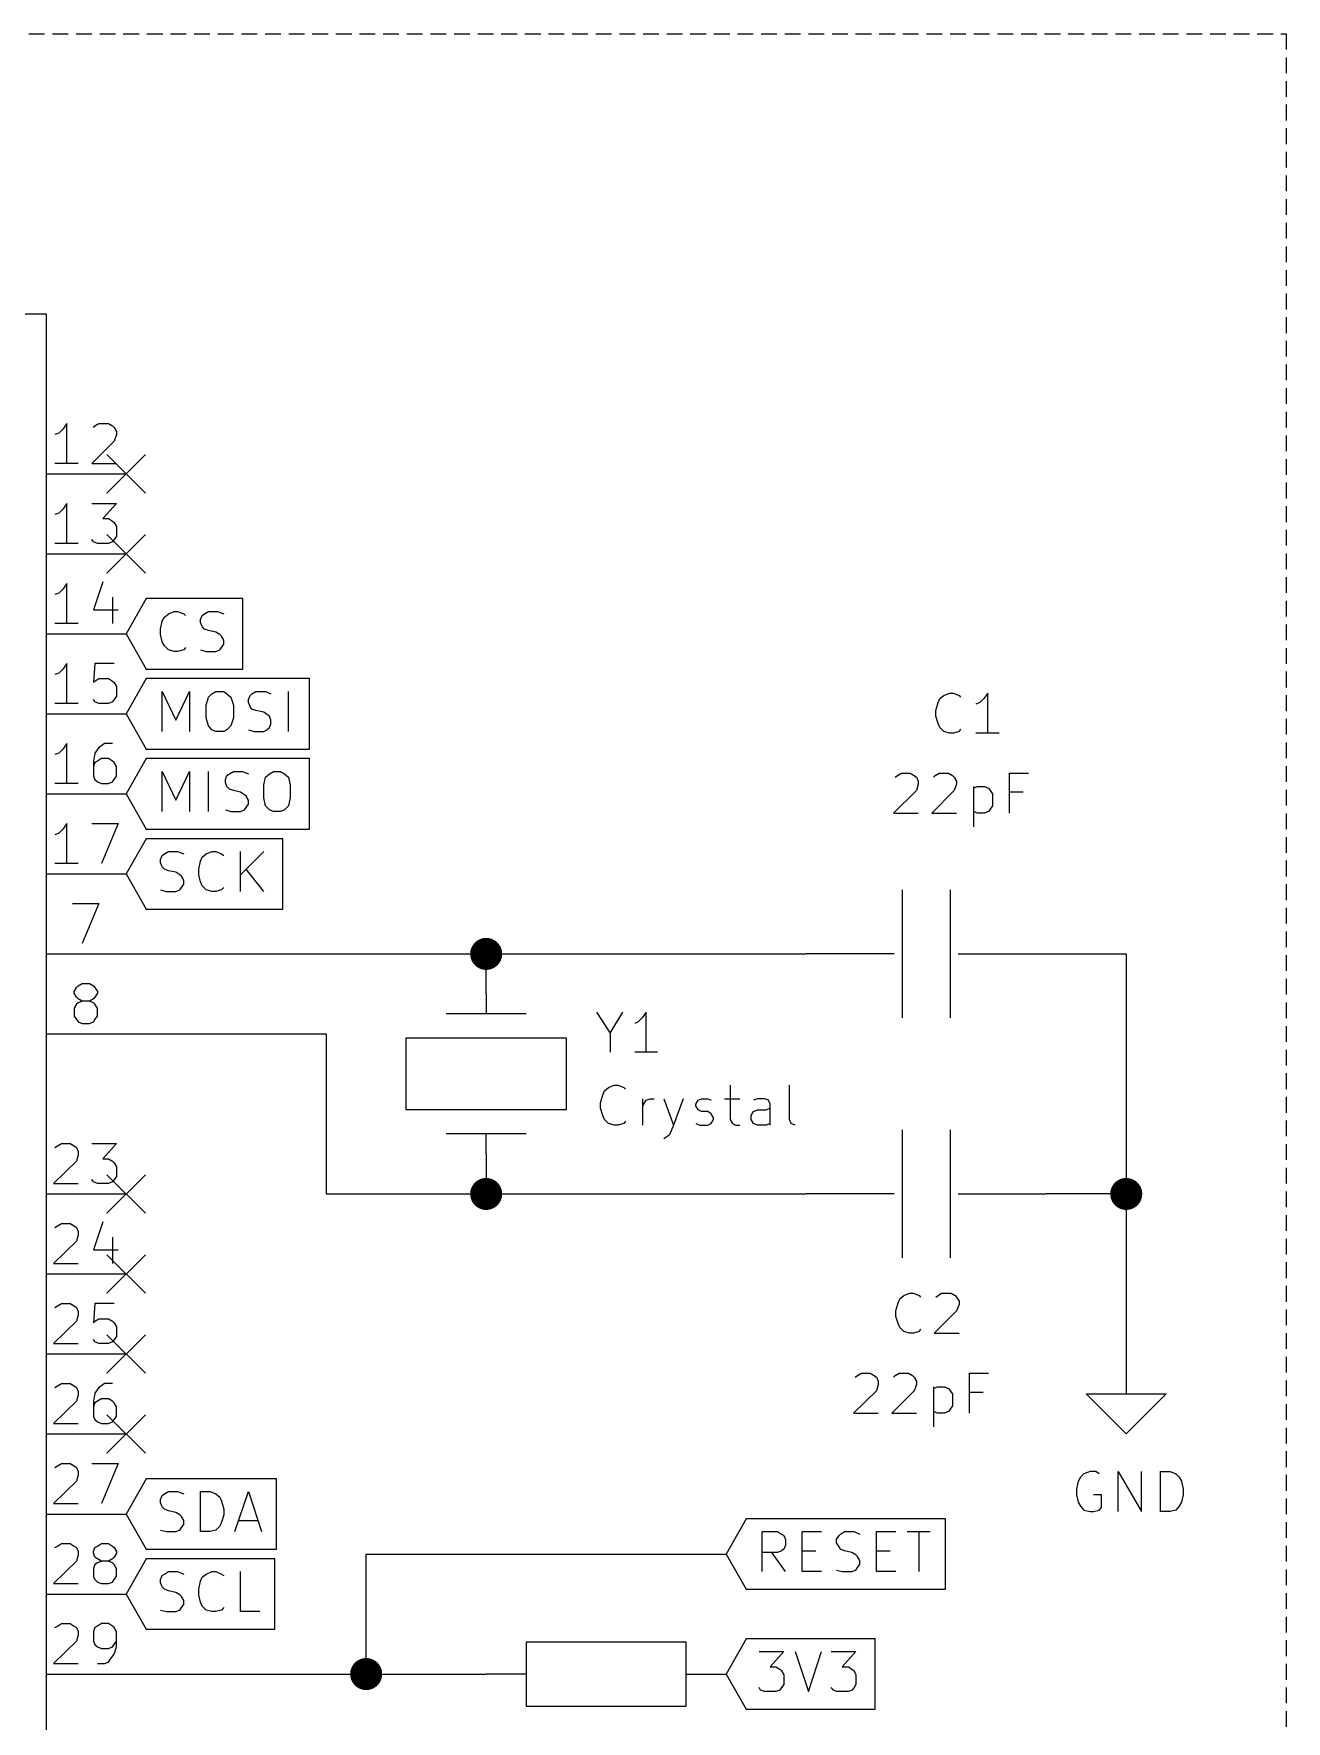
# Model space of a CAD drawing. Extents: x 10 to 287, y -200 to -10.
# Drawn here: x 75.8 to 115.6, y -153.9 to -100.3 of the extents above; entities that cross this region are included whole.
import ezdxf

# ---------------------------------------------------------------- set-up
doc = ezdxf.new("R2010")
doc.units = 0
doc.header["$MEASUREMENT"] = 0
doc.linetypes.add('DASHED', pattern=[0.75, 0.5, -0.25])
for name, color, linetype in [('BLUE2', 5, 'CONTINUOUS'), ('BLUE3', 171, 'CONTINUOUS'), ('CYAN2', 4, 'CONTINUOUS'), ('GREEN2', 3, 'CONTINUOUS'), ('LYELLOW', 51, 'CONTINUOUS'), ('RED2', 1, 'CONTINUOUS')]:
    doc.layers.add(name, color=color, linetype=linetype)

msp = doc.modelspace()

# ---------------------------------------------------------------- linework, layer by layer
at = {"layer": 'BLUE2', "linetype": 'CONTINUOUS'}
for p, q in [((78.1304, -113.69), (79.3496, -114.91)), ((79.3496, -113.69), (78.1304, -114.91)), ((78.1304, -116.23), (79.3496, -117.45)), ((79.3496, -116.23), (78.1304, -117.45)), ((78.1304, -136.55), (79.3496, -137.77)), ((79.3496, -136.55), (78.1304, -137.77)), ((78.1304, -139.09), (79.3496, -140.31)), ((79.3496, -139.09), (78.1304, -140.31)), ((78.1304, -141.63), (79.3496, -142.85)), ((79.3496, -141.63), (78.1304, -142.85)), ((78.1304, -144.17), (79.3496, -145.39)), ((79.3496, -144.17), (78.1304, -145.39))]:
    msp.add_line(p, q, dxfattribs=at)
at = {"layer": 'BLUE3', "linetype": 'DASHED'}
for p, q in [((25.4, -100.33), (115.57, -100.33)), ((115.57, -100.33), (115.57, -190.5))]:
    msp.add_line(p, q, dxfattribs=at)
at = {"layer": 'CYAN2', "linetype": 'CONTINUOUS'}
for p, q in [((104.445, -121.818), (104.521, -121.564)), ((104.521, -121.564), (104.572, -121.437)), ((104.572, -121.437), (104.699, -121.336)), ((104.699, -121.336), (104.877, -121.26)), ((104.877, -121.26), (105.004, -121.26)), ((105.004, -121.26), (105.181, -121.336)), ((105.181, -121.336), (105.232, -121.387)), ((105.842, -121.564), (105.715, -121.615)), ((105.969, -121.437), (105.842, -121.564)), ((106.096, -121.26), (105.969, -121.437)), ((106.096, -122.53), (106.096, -121.26)), ((104.445, -121.996), (104.445, -121.818)), ((104.521, -122.225), (104.445, -121.996)), ((104.572, -122.352), (104.521, -122.225)), ((104.699, -122.479), (104.572, -122.352)), ((104.877, -122.53), (104.699, -122.479)), ((105.004, -122.53), (104.877, -122.53)), ((105.181, -122.479), (105.004, -122.53)), ((105.232, -122.403), (105.181, -122.479)), ((106.451, -122.53), (105.715, -122.53)), ((103.149, -123.927), (103.226, -123.876)), ((103.226, -123.876), (103.353, -123.8)), ((103.353, -123.8), (103.632, -123.8)), ((103.632, -123.8), (103.759, -123.876)), ((103.759, -123.876), (103.835, -123.927)), ((103.835, -123.927), (103.886, -124.054)), ((103.886, -124.155), (103.835, -124.358)), ((103.886, -124.054), (103.886, -124.155)), ((104.369, -123.927), (104.419, -123.876)), ((104.419, -123.876), (104.546, -123.8)), ((104.546, -123.8), (104.851, -123.8)), ((104.851, -123.8), (104.978, -123.876)), ((104.978, -123.876), (105.029, -123.927)), ((105.029, -123.927), (105.105, -124.054)), ((105.105, -124.155), (105.029, -124.358)), ((105.105, -124.054), (105.105, -124.155)), ((105.639, -124.231), (105.639, -125.501)), ((105.639, -124.282), (105.766, -124.231)), ((105.766, -124.231), (105.994, -124.231)), ((105.994, -124.231), (106.121, -124.282)), ((106.782, -125.07), (106.782, -123.8)), ((106.782, -123.8), (107.391, -123.8)), ((103.835, -124.358), (103.099, -125.07)), ((105.029, -124.358), (104.318, -125.07)), ((106.121, -124.282), (106.172, -124.358)), ((106.172, -124.358), (106.248, -124.46)), ((106.248, -124.46), (106.248, -124.841)), ((107.213, -124.409), (106.782, -124.409)), ((103.099, -125.07), (103.886, -125.07)), ((104.318, -125.07), (105.105, -125.07)), ((105.766, -125.07), (105.639, -125.019)), ((105.994, -125.07), (105.766, -125.07)), ((106.121, -125.019), (105.994, -125.07)), ((106.172, -124.943), (106.121, -125.019)), ((106.248, -124.841), (106.172, -124.943)), ((93.6752, -131.394), (94.107, -132.055)), ((94.107, -132.055), (94.5134, -131.394)), ((94.996, -131.699), (94.8944, -131.75)), ((95.123, -131.572), (94.996, -131.699)), ((95.25, -131.394), (95.123, -131.572)), ((95.25, -132.664), (95.25, -131.394)), ((94.107, -132.055), (94.107, -132.664)), ((95.6056, -132.664), (94.8944, -132.664)), ((93.8784, -134.01), (93.9292, -133.883)), ((93.9292, -133.883), (94.0562, -133.782)), ((94.0562, -133.782), (94.234, -133.706)), ((94.234, -133.706), (94.361, -133.706)), ((94.361, -133.706), (94.5388, -133.782)), ((94.5388, -133.782), (94.5896, -133.833)), ((97.917, -133.706), (97.917, -134.798)), ((99.7966, -134.798), (99.7966, -133.706)), ((93.8022, -134.264), (93.8784, -134.01)), ((93.8022, -134.442), (93.8022, -134.264)), ((93.8784, -134.671), (93.8022, -134.442)), ((95.1484, -134.976), (95.1484, -134.137)), ((95.1484, -134.366), (95.1992, -134.264)), ((95.1992, -134.264), (95.25, -134.188)), ((95.25, -134.188), (95.377, -134.137)), ((95.377, -134.137), (95.504, -134.137)), ((95.8088, -134.137), (96.1136, -134.976)), ((96.4184, -134.137), (96.1136, -134.976)), ((96.8248, -134.315), (96.901, -134.188)), ((96.8248, -134.366), (96.8248, -134.315)), ((96.901, -134.493), (96.8248, -134.366)), ((96.901, -134.188), (97.0026, -134.137)), ((97.0026, -134.137), (97.2058, -134.137)), ((97.2058, -134.137), (97.3074, -134.188)), ((97.7392, -134.137), (98.2218, -134.137)), ((98.7806, -134.137), (98.6536, -134.188)), ((99.0092, -134.137), (98.7806, -134.137)), ((99.1362, -134.188), (99.0092, -134.137)), ((99.06, -134.493), (99.187, -134.442)), ((99.187, -134.315), (99.1362, -134.188)), ((99.187, -134.976), (99.187, -134.315)), ((93.9292, -134.798), (93.8784, -134.671)), ((94.0562, -134.925), (93.9292, -134.798)), ((94.234, -134.976), (94.0562, -134.925)), ((94.361, -134.976), (94.234, -134.976)), ((94.5388, -134.925), (94.361, -134.976)), ((94.5896, -134.849), (94.5388, -134.925)), ((96.1136, -134.976), (95.9866, -135.28)), ((96.8248, -134.925), (96.9518, -134.976)), ((97.0026, -134.544), (96.901, -134.493)), ((96.9518, -134.976), (97.2058, -134.976)), ((97.2058, -134.544), (97.0026, -134.544)), ((97.3074, -134.62), (97.2058, -134.544)), ((97.2058, -134.976), (97.3074, -134.925)), ((97.3836, -134.747), (97.3074, -134.62)), ((97.3074, -134.925), (97.3836, -134.798)), ((97.3836, -134.798), (97.3836, -134.747)), ((97.917, -134.798), (97.9932, -134.925)), ((97.9932, -134.925), (98.0948, -134.976)), ((98.0948, -134.976), (98.2218, -134.976)), ((98.5774, -134.671), (98.6536, -134.544)), ((98.5774, -134.798), (98.5774, -134.671)), ((98.6536, -134.925), (98.5774, -134.798)), ((98.6536, -134.544), (98.7806, -134.493)), ((98.7806, -134.976), (98.6536, -134.925)), ((98.7806, -134.493), (99.06, -134.493)), ((99.06, -134.976), (98.7806, -134.976)), ((99.187, -134.925), (99.06, -134.976)), ((99.8474, -134.925), (99.7966, -134.798)), ((99.9744, -134.976), (99.8474, -134.925)), ((95.9358, -135.331), (95.8088, -135.407)), ((95.9866, -135.28), (95.9358, -135.331)), ((103.429, -140.386), (103.607, -140.31)), ((103.607, -140.31), (103.734, -140.31)), ((103.734, -140.31), (103.911, -140.386)), ((104.521, -140.386), (104.623, -140.31)), ((104.623, -140.31), (104.927, -140.31)), ((104.927, -140.31), (105.054, -140.386)), ((103.175, -140.868), (103.251, -140.614)), ((103.175, -141.046), (103.175, -140.868)), ((103.251, -140.614), (103.302, -140.487)), ((103.302, -140.487), (103.429, -140.386)), ((103.911, -140.386), (103.962, -140.437)), ((105.105, -140.868), (104.394, -141.58)), ((104.445, -140.437), (104.521, -140.386)), ((105.054, -140.386), (105.105, -140.437)), ((105.105, -140.437), (105.181, -140.564)), ((105.181, -140.665), (105.105, -140.868)), ((105.181, -140.564), (105.181, -140.665)), ((103.251, -141.275), (103.175, -141.046)), ((103.302, -141.402), (103.251, -141.275)), ((103.429, -141.529), (103.302, -141.402)), ((103.607, -141.58), (103.429, -141.529)), ((103.734, -141.58), (103.607, -141.58)), ((103.911, -141.529), (103.734, -141.58)), ((103.962, -141.453), (103.911, -141.529)), ((104.394, -141.58), (105.181, -141.58)), ((101.879, -142.977), (101.956, -142.926)), ((101.956, -142.926), (102.083, -142.85)), ((102.083, -142.85), (102.362, -142.85)), ((102.362, -142.85), (102.489, -142.926)), ((102.489, -142.926), (102.565, -142.977)), ((102.565, -142.977), (102.616, -143.104)), ((103.099, -142.977), (103.149, -142.926)), ((103.149, -142.926), (103.276, -142.85)), ((103.276, -142.85), (103.581, -142.85)), ((103.581, -142.85), (103.708, -142.926)), ((103.708, -142.926), (103.759, -142.977)), ((103.759, -142.977), (103.835, -143.104)), ((105.512, -144.12), (105.512, -142.85)), ((105.512, -142.85), (106.121, -142.85)), ((102.565, -143.408), (101.829, -144.12)), ((102.616, -143.205), (102.565, -143.408)), ((102.616, -143.104), (102.616, -143.205)), ((103.759, -143.408), (103.048, -144.12)), ((103.835, -143.205), (103.759, -143.408)), ((103.835, -143.104), (103.835, -143.205)), ((104.369, -143.281), (104.369, -144.551)), ((104.369, -143.332), (104.496, -143.281)), ((104.496, -143.281), (104.724, -143.281)), ((104.724, -143.281), (104.851, -143.332)), ((104.851, -143.332), (104.902, -143.408)), ((104.902, -143.408), (104.978, -143.51)), ((104.978, -143.51), (104.978, -143.891)), ((105.943, -143.459), (105.512, -143.459)), ((104.496, -144.12), (104.369, -144.069)), ((104.851, -144.069), (104.724, -144.12)), ((104.902, -143.993), (104.851, -144.069)), ((104.978, -143.891), (104.902, -143.993)), ((101.829, -144.12), (102.616, -144.12)), ((103.048, -144.12), (103.835, -144.12)), ((104.724, -144.12), (104.496, -144.12)), ((109.042, -146.152), (108.966, -146.279)), ((109.144, -146.05), (109.042, -146.152)), ((109.347, -145.974), (109.144, -146.05)), ((109.525, -145.974), (109.347, -145.974)), ((109.626, -146.05), (109.525, -145.974)), ((110.236, -147.244), (110.236, -145.974)), ((110.236, -145.974), (110.973, -147.244)), ((110.973, -147.244), (110.973, -145.974)), ((111.582, -147.244), (111.582, -145.974)), ((111.582, -145.974), (111.887, -145.974)), ((111.887, -145.974), (112.065, -146.05)), ((112.065, -146.05), (112.166, -146.152)), ((112.166, -146.152), (112.243, -146.279)), ((108.966, -146.279), (108.915, -146.533)), ((108.915, -146.533), (108.915, -146.71)), ((108.915, -146.71), (108.966, -146.939)), ((109.703, -146.71), (109.449, -146.71)), ((109.703, -147.117), (109.703, -146.71)), ((112.243, -146.279), (112.293, -146.533)), ((112.293, -146.71), (112.243, -146.939)), ((112.293, -146.533), (112.293, -146.71)), ((108.966, -146.939), (109.042, -147.066)), ((109.042, -147.066), (109.144, -147.193)), ((109.144, -147.193), (109.347, -147.244)), ((109.347, -147.244), (109.449, -147.244)), ((109.449, -147.244), (109.626, -147.193)), ((109.626, -147.193), (109.703, -147.117)), ((111.887, -147.244), (111.582, -147.244)), ((112.065, -147.193), (111.887, -147.244)), ((112.166, -147.066), (112.065, -147.193)), ((112.243, -146.939), (112.166, -147.066))]:
    msp.add_line(p, q, dxfattribs=at)
at = {"layer": 'GREEN2', "linetype": 'CONTINUOUS'}
for p, q in [((78.74, -129.54), (90.17, -129.54)), ((90.17, -129.54), (100.33, -129.54)), ((107.95, -129.54), (110.49, -129.54)), ((110.49, -129.54), (110.49, -137.16)), ((78.74, -132.08), (85.09, -132.08)), ((85.09, -132.08), (85.09, -137.16)), ((85.09, -137.16), (90.17, -137.16)), ((90.17, -137.16), (100.33, -137.16)), ((110.49, -137.16), (107.95, -137.16)), ((110.49, -137.16), (110.49, -142.24)), ((86.36, -152.4), (86.36, -148.59)), ((86.36, -148.59), (97.79, -148.59)), ((78.74, -152.4), (86.36, -152.4)), ((86.36, -152.4), (90.17, -152.4))]:
    msp.add_line(p, q, dxfattribs=at)
at = {"layer": 'GREEN2', "const_width": 0.508}
for points in [[(89.916, -129.54, 1), (90.424, -129.54, 1)], [(89.916, -137.16, 1), (90.424, -137.16, 1)], [(110.236, -137.16, 1), (110.744, -137.16, 1)], [(86.106, -152.4, 1), (86.614, -152.4, 1)]]:
    msp.add_lwpolyline(points, format="xyb", close=True, dxfattribs=at)
at = {"layer": 'LYELLOW', "linetype": 'CONTINUOUS'}
for p, q in [((50.8, -109.22), (76.2, -109.22)), ((76.2, -109.22), (76.2, -180.34))]:
    msp.add_line(p, q, dxfattribs=at)
at = {"layer": 'RED2', "linetype": 'CONTINUOUS'}
for p, q in [((50.8, -109.22), (76.2, -109.22)), ((76.2, -109.22), (76.2, -180.34)), ((76.6064, -113.005), (76.4794, -113.055)), ((76.7334, -112.878), (76.6064, -113.005)), ((76.8604, -112.7), (76.7334, -112.878)), ((76.8604, -113.97), (76.8604, -112.7)), ((77.6986, -112.827), (77.7494, -112.776)), ((77.7494, -112.776), (77.8764, -112.7)), ((77.8764, -112.7), (78.1812, -112.7)), ((78.1812, -112.7), (78.3082, -112.776)), ((78.3082, -112.776), (78.359, -112.827)), ((78.359, -112.827), (78.4352, -112.954)), ((78.4352, -112.954), (78.4352, -113.055)), ((78.359, -113.259), (77.6478, -113.97)), ((78.4352, -113.055), (78.359, -113.259)), ((77.216, -113.97), (76.4794, -113.97)), ((77.6478, -113.97), (78.4352, -113.97)), ((76.2, -114.3), (78.74, -114.3)), ((76.6064, -115.545), (76.4794, -115.595)), ((76.7334, -115.418), (76.6064, -115.545)), ((76.8604, -115.24), (76.7334, -115.418)), ((76.8604, -116.51), (76.8604, -115.24)), ((77.6478, -115.24), (78.4352, -115.24)), ((78.4352, -115.24), (78.0034, -115.722)), ((78.0034, -115.722), (78.1812, -115.722)), ((78.1812, -115.722), (78.3082, -115.799)), ((78.3082, -115.799), (78.359, -115.849)), ((78.359, -115.849), (78.4352, -115.976)), ((78.4352, -115.976), (78.4352, -116.281)), ((77.216, -116.51), (76.4794, -116.51)), ((77.6986, -116.459), (77.6478, -116.383)), ((77.8256, -116.51), (77.6986, -116.459)), ((78.1812, -116.51), (77.8256, -116.51)), ((78.3082, -116.459), (78.1812, -116.51)), ((78.359, -116.383), (78.3082, -116.459)), ((78.4352, -116.281), (78.359, -116.383)), ((76.2, -116.84), (78.74, -116.84)), ((76.8604, -117.78), (76.7334, -117.958)), ((76.8604, -119.05), (76.8604, -117.78)), ((78.0034, -117.729), (77.6986, -118.618)), ((76.6064, -118.085), (76.4794, -118.135)), ((76.7334, -117.958), (76.6064, -118.085)), ((78.3082, -118.212), (78.3082, -119.05)), ((79.375, -118.262), (78.74, -119.38)), ((82.4484, -118.262), (79.375, -118.262)), ((82.4484, -119.38), (82.4484, -118.262)), ((77.6986, -118.618), (78.486, -118.618)), ((79.883, -118.974), (79.9592, -118.847)), ((79.9592, -118.847), (80.0862, -118.745)), ((80.0862, -118.745), (80.264, -118.669)), ((80.264, -118.669), (80.3656, -118.669)), ((80.3656, -118.669), (80.5688, -118.745)), ((80.5688, -118.745), (80.6196, -118.796)), ((81.1022, -118.923), (81.153, -118.796)), ((81.1022, -119.024), (81.1022, -118.923)), ((81.153, -118.796), (81.2292, -118.745)), ((81.2292, -118.745), (81.3562, -118.669)), ((81.3562, -118.669), (81.6356, -118.669)), ((81.6356, -118.669), (81.8388, -118.745)), ((76.2, -119.38), (78.74, -119.38)), ((77.216, -119.05), (76.4794, -119.05)), ((78.74, -119.38), (79.375, -120.498)), ((79.8322, -119.228), (79.883, -118.974)), ((79.8322, -119.405), (79.8322, -119.228)), ((79.883, -119.634), (79.8322, -119.405)), ((81.153, -119.151), (81.1022, -119.024)), ((81.2292, -119.228), (81.153, -119.151)), ((81.3562, -119.278), (81.2292, -119.228)), ((81.5848, -119.329), (81.3562, -119.278)), ((81.7118, -119.405), (81.5848, -119.329)), ((81.7626, -119.456), (81.7118, -119.405)), ((81.8388, -119.583), (81.7626, -119.456)), ((82.4484, -120.498), (82.4484, -119.38)), ((79.9592, -119.761), (79.883, -119.634)), ((80.0862, -119.888), (79.9592, -119.761)), ((80.264, -119.939), (80.0862, -119.888)), ((80.3656, -119.939), (80.264, -119.939)), ((80.5688, -119.888), (80.3656, -119.939)), ((80.6196, -119.812), (80.5688, -119.888)), ((81.1022, -119.888), (81.28, -119.939)), ((81.28, -119.939), (81.5848, -119.939)), ((81.5848, -119.939), (81.7118, -119.888)), ((81.7118, -119.888), (81.7626, -119.812)), ((81.7626, -119.812), (81.8388, -119.71)), ((81.8388, -119.71), (81.8388, -119.583)), ((76.7334, -120.498), (76.6064, -120.625)), ((76.8604, -120.32), (76.7334, -120.498)), ((76.8604, -121.59), (76.8604, -120.32)), ((77.7494, -120.32), (77.6986, -120.929)), ((78.359, -120.32), (77.7494, -120.32)), ((79.375, -120.498), (82.4484, -120.498)), ((76.6064, -120.625), (76.4794, -120.675)), ((77.6986, -120.929), (77.7494, -120.879)), ((77.7494, -120.879), (77.8764, -120.802)), ((77.8764, -120.802), (78.1812, -120.802)), ((78.1812, -120.802), (78.3082, -120.879)), ((78.3082, -120.879), (78.359, -120.929)), ((78.359, -120.929), (78.4352, -121.056)), ((78.4352, -121.056), (78.4352, -121.361)), ((79.375, -120.802), (78.74, -121.92)), ((84.5566, -120.802), (79.375, -120.802)), ((84.5566, -121.92), (84.5566, -120.802)), ((77.216, -121.59), (76.4794, -121.59)), ((77.7494, -121.539), (77.6986, -121.463)), ((77.8764, -121.59), (77.7494, -121.539)), ((78.1812, -121.59), (77.8764, -121.59)), ((78.3082, -121.539), (78.1812, -121.59)), ((78.359, -121.463), (78.3082, -121.539)), ((78.4352, -121.361), (78.359, -121.463)), ((79.883, -122.479), (79.883, -121.209)), ((79.883, -121.209), (80.3148, -122.123)), ((80.3148, -122.123), (80.7466, -121.209)), ((80.7466, -121.209), (80.7466, -122.479)), ((81.28, -121.641), (81.3562, -121.387)), ((81.3562, -121.387), (81.4578, -121.285)), ((81.4578, -121.285), (81.5848, -121.209)), ((81.5848, -121.209), (81.8388, -121.209)), ((81.8388, -121.209), (81.9404, -121.285)), ((81.9404, -121.285), (82.0674, -121.387)), ((82.0674, -121.387), (82.1436, -121.641)), ((82.6262, -121.463), (82.677, -121.336)), ((82.6262, -121.564), (82.6262, -121.463)), ((82.677, -121.691), (82.6262, -121.564)), ((82.677, -121.336), (82.7278, -121.285)), ((82.7278, -121.285), (82.8548, -121.209)), ((82.8548, -121.209), (83.1596, -121.209)), ((83.1596, -121.209), (83.3374, -121.285)), ((83.8962, -122.479), (83.8962, -121.209)), ((76.2, -121.92), (78.74, -121.92)), ((78.74, -121.92), (79.375, -123.038)), ((81.28, -122.047), (81.28, -121.641)), ((81.3562, -122.301), (81.28, -122.047)), ((82.1436, -122.047), (82.0674, -122.301)), ((82.1436, -121.641), (82.1436, -122.047)), ((82.7278, -121.768), (82.677, -121.691)), ((82.8548, -121.818), (82.7278, -121.768)), ((83.1088, -121.869), (82.8548, -121.818)), ((83.2104, -121.945), (83.1088, -121.869)), ((83.2866, -121.996), (83.2104, -121.945)), ((83.3374, -122.123), (83.2866, -121.996)), ((83.3374, -122.25), (83.3374, -122.123)), ((84.5566, -123.038), (84.5566, -121.92)), ((81.4578, -122.428), (81.3562, -122.301)), ((81.5848, -122.479), (81.4578, -122.428)), ((81.8388, -122.479), (81.5848, -122.479)), ((81.9404, -122.428), (81.8388, -122.479)), ((82.0674, -122.301), (81.9404, -122.428)), ((82.6262, -122.428), (82.804, -122.479)), ((82.804, -122.479), (83.1088, -122.479)), ((83.1088, -122.479), (83.2104, -122.428)), ((83.2104, -122.428), (83.2866, -122.352)), ((83.2866, -122.352), (83.3374, -122.25)), ((76.6064, -123.165), (76.4794, -123.215)), ((76.7334, -123.038), (76.6064, -123.165)), ((76.8604, -122.86), (76.7334, -123.038)), ((76.8604, -124.13), (76.8604, -122.86)), ((77.7494, -123.165), (77.6986, -123.419)), ((77.8764, -122.987), (77.7494, -123.165)), ((77.9526, -122.936), (77.8764, -122.987)), ((78.0542, -122.86), (77.9526, -122.936)), ((78.3082, -122.86), (78.0542, -122.86)), ((79.375, -123.038), (84.5566, -123.038)), ((77.6986, -123.419), (77.6986, -123.901)), ((77.7494, -123.469), (77.6986, -123.596)), ((77.8256, -123.419), (77.7494, -123.469)), ((77.9526, -123.342), (77.8256, -123.419)), ((78.1812, -123.342), (77.9526, -123.342)), ((78.3082, -123.419), (78.1812, -123.342)), ((78.359, -123.469), (78.3082, -123.419)), ((78.4352, -123.596), (78.359, -123.469)), ((78.4352, -123.901), (78.4352, -123.596)), ((79.375, -123.342), (78.74, -124.46)), ((84.5566, -123.342), (79.375, -123.342)), ((84.5566, -124.46), (84.5566, -123.342)), ((77.216, -124.13), (76.4794, -124.13)), ((77.6986, -123.901), (77.7494, -124.003)), ((77.7494, -124.003), (77.8256, -124.079)), ((77.8256, -124.079), (77.9526, -124.13)), ((77.9526, -124.13), (78.1812, -124.13)), ((78.1812, -124.13), (78.3082, -124.079)), ((78.3082, -124.079), (78.359, -124.003)), ((78.359, -124.003), (78.4352, -123.901)), ((79.883, -125.019), (79.883, -123.749)), ((79.883, -123.749), (80.3148, -124.663)), ((80.3148, -124.663), (80.7466, -123.749)), ((80.7466, -123.749), (80.7466, -125.019)), ((81.3562, -125.019), (81.3562, -123.749)), ((81.8896, -124.003), (81.9404, -123.876)), ((81.8896, -124.104), (81.8896, -124.003)), ((81.9404, -124.231), (81.8896, -124.104)), ((81.9404, -123.876), (82.0166, -123.825)), ((82.0166, -124.308), (81.9404, -124.231)), ((82.0166, -123.825), (82.1436, -123.749)), ((82.1436, -123.749), (82.423, -123.749)), ((82.423, -123.749), (82.6262, -123.825)), ((83.1088, -124.181), (83.1596, -123.927)), ((83.1088, -124.587), (83.1088, -124.181)), ((83.1596, -123.927), (83.2866, -123.825)), ((83.2866, -123.825), (83.4136, -123.749)), ((83.4136, -123.749), (83.6422, -123.749)), ((83.6422, -123.749), (83.7692, -123.825)), ((83.7692, -123.825), (83.8962, -123.927)), ((83.8962, -123.927), (83.947, -124.181)), ((83.947, -124.181), (83.947, -124.587)), ((76.2, -124.46), (78.74, -124.46)), ((78.74, -124.46), (79.375, -125.578)), ((82.1436, -124.358), (82.0166, -124.308)), ((82.3722, -124.409), (82.1436, -124.358)), ((82.4992, -124.485), (82.3722, -124.409)), ((82.55, -124.536), (82.4992, -124.485)), ((82.6262, -124.663), (82.55, -124.536)), ((82.55, -124.892), (82.6262, -124.79)), ((82.6262, -124.79), (82.6262, -124.663)), ((83.1596, -124.841), (83.1088, -124.587)), ((83.947, -124.587), (83.8962, -124.841)), ((84.5566, -125.578), (84.5566, -124.46)), ((81.8896, -124.968), (82.0674, -125.019)), ((82.0674, -125.019), (82.3722, -125.019)), ((82.3722, -125.019), (82.4992, -124.968)), ((82.4992, -124.968), (82.55, -124.892)), ((83.2866, -124.968), (83.1596, -124.841)), ((83.4136, -125.019), (83.2866, -124.968)), ((83.6422, -125.019), (83.4136, -125.019)), ((83.7692, -124.968), (83.6422, -125.019)), ((83.8962, -124.841), (83.7692, -124.968)), ((76.6064, -125.705), (76.4794, -125.755)), ((76.7334, -125.578), (76.6064, -125.705)), ((76.8604, -125.4), (76.7334, -125.578)), ((76.8604, -126.67), (76.8604, -125.4)), ((77.6478, -125.4), (78.486, -125.4)), ((78.486, -125.4), (77.9526, -126.67)), ((79.375, -125.882), (78.74, -127)), ((79.375, -125.578), (84.5566, -125.578)), ((83.7184, -125.882), (79.375, -125.882)), ((83.7184, -127), (83.7184, -125.882)), ((79.8322, -126.543), (79.883, -126.416)), ((79.883, -126.416), (79.9592, -126.365)), ((79.9592, -126.365), (80.0862, -126.289)), ((80.0862, -126.289), (80.3656, -126.289)), ((80.3656, -126.289), (80.5688, -126.365)), ((81.153, -126.467), (81.28, -126.365)), ((81.28, -126.365), (81.4578, -126.289)), ((81.4578, -126.289), (81.5848, -126.289)), ((81.5848, -126.289), (81.7626, -126.365)), ((81.7626, -126.365), (81.8388, -126.416)), ((82.3722, -127.559), (82.3722, -126.289)), ((83.1088, -126.289), (82.3722, -127.025)), ((77.216, -126.67), (76.4794, -126.67)), ((79.8322, -126.644), (79.8322, -126.543)), ((79.883, -126.771), (79.8322, -126.644)), ((79.9592, -126.848), (79.883, -126.771)), ((80.0862, -126.898), (79.9592, -126.848)), ((80.3148, -126.949), (80.0862, -126.898)), ((80.4418, -127.025), (80.3148, -126.949)), ((81.0514, -126.848), (81.1022, -126.594)), ((81.0514, -127.025), (81.0514, -126.848)), ((81.1022, -126.594), (81.153, -126.467)), ((83.1088, -127.559), (82.55, -126.848)), ((76.2, -127), (78.74, -127)), ((78.74, -127), (79.375, -128.118)), ((80.4926, -127.076), (80.4418, -127.025)), ((80.4418, -127.508), (80.4926, -127.432)), ((80.5688, -127.203), (80.4926, -127.076)), ((80.4926, -127.432), (80.5688, -127.33)), ((80.5688, -127.33), (80.5688, -127.203)), ((81.1022, -127.254), (81.0514, -127.025)), ((81.153, -127.381), (81.1022, -127.254)), ((81.28, -127.508), (81.153, -127.381)), ((81.8388, -127.432), (81.7626, -127.508)), ((83.7184, -128.118), (83.7184, -127)), ((77.0382, -127.94), (77.8764, -127.94)), ((77.8764, -127.94), (77.343, -129.21)), ((79.8322, -127.508), (80.01, -127.559)), ((80.01, -127.559), (80.3148, -127.559)), ((80.3148, -127.559), (80.4418, -127.508)), ((81.4578, -127.559), (81.28, -127.508)), ((81.5848, -127.559), (81.4578, -127.559)), ((81.7626, -127.508), (81.5848, -127.559)), ((103.378, -127.508), (103.378, -131.572)), ((104.902, -127.508), (104.902, -131.572)), ((79.375, -128.118), (83.7184, -128.118)), ((76.2, -129.54), (78.74, -129.54)), ((90.17, -130.81), (90.17, -129.54)), ((103.124, -129.54), (100.33, -129.54)), ((105.156, -129.54), (107.95, -129.54)), ((77.089, -130.734), (77.1652, -130.607)), ((77.1652, -130.607), (77.216, -130.556)), ((77.216, -130.556), (77.343, -130.48)), ((77.343, -130.48), (77.5716, -130.48)), ((77.5716, -130.48), (77.6986, -130.556)), ((77.6986, -130.556), (77.7494, -130.607)), ((77.7494, -130.607), (77.8256, -130.734)), ((77.089, -130.785), (77.089, -130.734)), ((77.1652, -130.912), (77.089, -130.785)), ((77.1652, -131.14), (77.089, -131.267)), ((77.216, -130.962), (77.1652, -130.912)), ((77.216, -131.089), (77.1652, -131.14)), ((77.343, -131.039), (77.216, -130.962)), ((77.343, -131.039), (77.216, -131.089)), ((77.5716, -131.039), (77.343, -131.039)), ((77.6986, -130.962), (77.5716, -131.039)), ((77.6986, -131.089), (77.5716, -131.039)), ((77.7494, -130.912), (77.6986, -130.962)), ((77.7494, -131.14), (77.6986, -131.089)), ((77.8256, -130.785), (77.7494, -130.912)), ((77.8256, -131.267), (77.7494, -131.14)), ((77.8256, -130.734), (77.8256, -130.785)), ((90.17, -130.81), (90.17, -131.445)), ((77.089, -131.267), (77.089, -131.521)), ((77.089, -131.521), (77.1652, -131.623)), ((77.1652, -131.623), (77.216, -131.699)), ((77.216, -131.699), (77.343, -131.75)), ((77.343, -131.75), (77.5716, -131.75)), ((77.5716, -131.75), (77.6986, -131.699)), ((77.6986, -131.699), (77.7494, -131.623)), ((77.7494, -131.623), (77.8256, -131.521)), ((77.8256, -131.521), (77.8256, -131.267)), ((91.44, -131.445), (88.9, -131.445)), ((76.2, -132.08), (78.74, -132.08)), ((87.63, -134.493), (87.63, -132.207)), ((87.63, -132.207), (92.71, -132.207)), ((92.71, -132.207), (92.71, -134.493)), ((92.71, -134.493), (87.63, -134.493)), ((91.44, -135.255), (88.9, -135.255)), ((90.17, -135.89), (90.17, -135.255)), ((103.378, -135.128), (103.378, -139.192)), ((104.902, -135.128), (104.902, -139.192)), ((76.4794, -135.687), (76.5556, -135.636)), ((76.5556, -135.636), (76.6826, -135.56)), ((76.6826, -135.56), (76.962, -135.56)), ((76.962, -135.56), (77.089, -135.636)), ((77.089, -135.636), (77.1652, -135.687)), ((77.1652, -135.687), (77.216, -135.814)), ((77.216, -135.915), (77.1652, -136.119)), ((77.216, -135.814), (77.216, -135.915)), ((77.6478, -135.56), (78.4352, -135.56)), ((78.4352, -135.56), (78.0034, -136.042)), ((78.0034, -136.042), (78.1812, -136.042)), ((78.1812, -136.042), (78.3082, -136.119)), ((90.17, -135.89), (90.17, -137.16)), ((77.1652, -136.119), (76.4286, -136.83)), ((78.3082, -136.119), (78.359, -136.169)), ((78.359, -136.169), (78.4352, -136.296)), ((78.4352, -136.296), (78.4352, -136.601)), ((76.4286, -136.83), (77.216, -136.83)), ((77.6986, -136.779), (77.6478, -136.703)), ((77.8256, -136.83), (77.6986, -136.779)), ((78.1812, -136.83), (77.8256, -136.83)), ((78.3082, -136.779), (78.1812, -136.83)), ((78.359, -136.703), (78.3082, -136.779)), ((78.4352, -136.601), (78.359, -136.703)), ((76.2, -137.16), (78.74, -137.16)), ((103.124, -137.16), (100.33, -137.16)), ((105.156, -137.16), (107.95, -137.16)), ((76.4794, -138.227), (76.5556, -138.176)), ((76.5556, -138.176), (76.6826, -138.1)), ((76.6826, -138.1), (76.962, -138.1)), ((76.962, -138.1), (77.089, -138.176)), ((77.089, -138.176), (77.1652, -138.227)), ((78.0034, -138.049), (77.6986, -138.938)), ((77.1652, -138.659), (76.4286, -139.37)), ((77.1652, -138.227), (77.216, -138.354)), ((77.216, -138.455), (77.1652, -138.659)), ((77.216, -138.354), (77.216, -138.455)), ((78.3082, -138.532), (78.3082, -139.37)), ((77.6986, -138.938), (78.486, -138.938)), ((76.2, -139.7), (78.74, -139.7)), ((76.4286, -139.37), (77.216, -139.37)), ((76.4794, -140.767), (76.5556, -140.716)), ((76.5556, -140.716), (76.6826, -140.64)), ((76.6826, -140.64), (76.962, -140.64)), ((76.962, -140.64), (77.089, -140.716)), ((77.089, -140.716), (77.1652, -140.767)), ((77.1652, -140.767), (77.216, -140.894)), ((77.7494, -140.64), (77.6986, -141.249)), ((78.359, -140.64), (77.7494, -140.64)), ((77.1652, -141.199), (76.4286, -141.91)), ((77.216, -140.995), (77.1652, -141.199)), ((77.216, -140.894), (77.216, -140.995)), ((77.6986, -141.249), (77.7494, -141.199)), ((77.7494, -141.199), (77.8764, -141.122)), ((77.8764, -141.122), (78.1812, -141.122)), ((78.1812, -141.122), (78.3082, -141.199)), ((78.3082, -141.199), (78.359, -141.249)), ((78.359, -141.249), (78.4352, -141.376)), ((78.4352, -141.376), (78.4352, -141.681)), ((76.4286, -141.91), (77.216, -141.91)), ((77.7494, -141.859), (77.6986, -141.783)), ((77.8764, -141.91), (77.7494, -141.859)), ((78.1812, -141.91), (77.8764, -141.91)), ((78.3082, -141.859), (78.1812, -141.91)), ((78.359, -141.783), (78.3082, -141.859)), ((78.4352, -141.681), (78.359, -141.783)), ((76.2, -142.24), (78.74, -142.24)), ((110.49, -142.24), (110.49, -143.51)), ((76.4794, -143.307), (76.5556, -143.256)), ((76.5556, -143.256), (76.6826, -143.18)), ((76.6826, -143.18), (76.962, -143.18)), ((76.962, -143.18), (77.089, -143.256)), ((77.089, -143.256), (77.1652, -143.307)), ((77.1652, -143.307), (77.216, -143.434)), ((77.216, -143.535), (77.1652, -143.739)), ((77.216, -143.434), (77.216, -143.535)), ((77.7494, -143.485), (77.6986, -143.739)), ((77.8764, -143.307), (77.7494, -143.485)), ((77.9526, -143.256), (77.8764, -143.307)), ((78.0542, -143.18), (77.9526, -143.256)), ((78.3082, -143.18), (78.0542, -143.18)), ((110.49, -144.78), (109.22, -143.51)), ((109.22, -143.51), (110.49, -143.51)), ((110.49, -143.51), (111.76, -143.51)), ((111.76, -143.51), (110.49, -144.78)), ((77.1652, -143.739), (76.4286, -144.45)), ((77.6986, -143.739), (77.6986, -144.221)), ((77.7494, -143.789), (77.6986, -143.916)), ((77.8256, -143.739), (77.7494, -143.789)), ((77.9526, -143.662), (77.8256, -143.739)), ((78.1812, -143.662), (77.9526, -143.662)), ((78.3082, -143.739), (78.1812, -143.662)), ((78.359, -143.789), (78.3082, -143.739)), ((78.4352, -143.916), (78.359, -143.789)), ((78.4352, -144.221), (78.4352, -143.916)), ((76.4286, -144.45), (77.216, -144.45)), ((77.6986, -144.221), (77.7494, -144.323)), ((77.7494, -144.323), (77.8256, -144.399)), ((77.8256, -144.399), (77.9526, -144.45)), ((77.9526, -144.45), (78.1812, -144.45)), ((78.1812, -144.45), (78.3082, -144.399)), ((78.3082, -144.399), (78.359, -144.323)), ((78.359, -144.323), (78.4352, -144.221)), ((76.2, -144.78), (78.74, -144.78)), ((76.4794, -145.847), (76.5556, -145.796)), ((76.5556, -145.796), (76.6826, -145.72)), ((76.6826, -145.72), (76.962, -145.72)), ((76.962, -145.72), (77.089, -145.796)), ((77.089, -145.796), (77.1652, -145.847)), ((77.1652, -145.847), (77.216, -145.974)), ((77.216, -146.075), (77.1652, -146.279)), ((77.216, -145.974), (77.216, -146.075)), ((77.6478, -145.72), (78.486, -145.72)), ((78.486, -145.72), (77.9526, -146.99)), ((79.375, -146.202), (78.74, -147.32)), ((83.5152, -146.202), (79.375, -146.202)), ((83.5152, -147.32), (83.5152, -146.202)), ((77.1652, -146.279), (76.4286, -146.99)), ((79.8322, -146.863), (79.883, -146.736)), ((79.883, -146.736), (79.9592, -146.685)), ((79.9592, -146.685), (80.0862, -146.609)), ((80.0862, -146.609), (80.3656, -146.609)), ((80.3656, -146.609), (80.5688, -146.685)), ((81.1022, -147.879), (81.1022, -146.609)), ((81.1022, -146.609), (81.407, -146.609)), ((81.407, -146.609), (81.5848, -146.685)), ((81.5848, -146.685), (81.7118, -146.787)), ((82.1944, -147.879), (82.6262, -146.609)), ((82.6262, -146.609), (83.0326, -147.879)), ((76.4286, -146.99), (77.216, -146.99)), ((79.8322, -146.964), (79.8322, -146.863)), ((79.883, -147.091), (79.8322, -146.964)), ((79.9592, -147.168), (79.883, -147.091)), ((80.0862, -147.218), (79.9592, -147.168)), ((80.3148, -147.269), (80.0862, -147.218)), ((80.4418, -147.345), (80.3148, -147.269)), ((81.7118, -146.787), (81.7626, -146.914)), ((81.7626, -146.914), (81.8388, -147.168)), ((81.8388, -147.168), (81.8388, -147.345)), ((76.2, -147.32), (78.74, -147.32)), ((78.74, -147.32), (79.375, -148.438)), ((79.8322, -147.828), (80.01, -147.879)), ((80.3148, -147.879), (80.4418, -147.828)), ((80.4926, -147.396), (80.4418, -147.345)), ((80.4418, -147.828), (80.4926, -147.752)), ((80.5688, -147.523), (80.4926, -147.396)), ((80.4926, -147.752), (80.5688, -147.65)), ((80.5688, -147.65), (80.5688, -147.523)), ((81.5848, -147.828), (81.407, -147.879)), ((81.7118, -147.701), (81.5848, -147.828)), ((81.7626, -147.574), (81.7118, -147.701)), ((81.8388, -147.345), (81.7626, -147.574)), ((82.3214, -147.523), (82.9056, -147.523)), ((83.5152, -148.438), (83.5152, -147.32)), ((98.425, -147.472), (97.79, -148.59)), ((104.75, -147.472), (98.425, -147.472)), ((104.75, -148.59), (104.75, -147.472)), ((76.4794, -148.387), (76.5556, -148.336)), ((76.5556, -148.336), (76.6826, -148.26)), ((76.6826, -148.26), (76.962, -148.26)), ((76.962, -148.26), (77.089, -148.336)), ((77.089, -148.336), (77.1652, -148.387)), ((77.7494, -148.387), (77.8256, -148.336)), ((77.8256, -148.336), (77.9526, -148.26)), ((77.9526, -148.26), (78.1812, -148.26)), ((78.1812, -148.26), (78.3082, -148.336)), ((78.3082, -148.336), (78.359, -148.387)), ((80.01, -147.879), (80.3148, -147.879)), ((81.407, -147.879), (81.1022, -147.879)), ((98.933, -149.149), (98.933, -147.879)), ((98.933, -147.879), (99.4156, -147.879)), ((99.4156, -147.879), (99.5426, -147.955)), ((99.5426, -147.955), (99.6188, -148.006)), ((99.6188, -148.006), (99.6696, -148.133)), ((99.6696, -148.311), (99.6188, -148.438)), ((99.6696, -148.133), (99.6696, -148.311)), ((100.203, -149.149), (100.203, -147.879)), ((100.203, -147.879), (100.813, -147.879)), ((101.295, -148.133), (101.371, -148.006)), ((101.295, -148.234), (101.295, -148.133)), ((101.371, -148.361), (101.295, -148.234)), ((101.371, -148.006), (101.422, -147.955)), ((101.422, -148.438), (101.371, -148.361)), ((101.422, -147.955), (101.549, -147.879)), ((101.549, -147.879), (101.854, -147.879)), ((101.854, -147.879), (102.032, -147.955)), ((102.565, -149.149), (102.565, -147.879)), ((102.565, -147.879), (103.175, -147.879)), ((103.53, -147.879), (104.267, -147.879)), ((103.911, -149.149), (103.911, -147.879)), ((77.1652, -148.819), (76.4286, -149.53)), ((77.1652, -148.387), (77.216, -148.514)), ((77.216, -148.615), (77.1652, -148.819)), ((77.216, -148.514), (77.216, -148.615)), ((77.6986, -148.514), (77.7494, -148.387)), ((77.6986, -148.565), (77.6986, -148.514)), ((77.7494, -148.692), (77.6986, -148.565)), ((77.7494, -148.92), (77.6986, -149.047)), ((77.8256, -148.742), (77.7494, -148.692)), ((77.8256, -148.869), (77.7494, -148.92)), ((77.9526, -148.819), (77.8256, -148.742)), ((77.9526, -148.819), (77.8256, -148.869)), ((78.1812, -148.819), (77.9526, -148.819)), ((78.3082, -148.742), (78.1812, -148.819)), ((78.3082, -148.869), (78.1812, -148.819)), ((78.359, -148.692), (78.3082, -148.742)), ((78.359, -148.92), (78.3082, -148.869)), ((78.359, -148.387), (78.4352, -148.514)), ((78.4352, -148.565), (78.359, -148.692)), ((78.4352, -149.047), (78.359, -148.92)), ((78.4352, -148.514), (78.4352, -148.565)), ((79.375, -148.742), (78.74, -149.86)), ((79.375, -148.438), (83.5152, -148.438)), ((83.4644, -148.742), (79.375, -148.742)), ((83.4644, -149.86), (83.4644, -148.742)), ((97.79, -148.59), (98.425, -149.708)), ((99.4156, -148.539), (98.933, -148.539)), ((99.6696, -149.149), (99.2378, -148.539)), ((99.5426, -148.488), (99.4156, -148.539)), ((99.6188, -148.438), (99.5426, -148.488)), ((100.203, -148.488), (100.635, -148.488)), ((101.549, -148.488), (101.422, -148.438)), ((101.778, -148.539), (101.549, -148.488)), ((101.905, -148.615), (101.778, -148.539)), ((101.956, -148.666), (101.905, -148.615)), ((102.032, -148.793), (101.956, -148.666)), ((101.956, -149.022), (102.032, -148.92)), ((102.032, -148.92), (102.032, -148.793)), ((102.565, -148.488), (102.997, -148.488)), ((104.75, -149.708), (104.75, -148.59)), ((77.6986, -149.047), (77.6986, -149.301)), ((77.6986, -149.301), (77.7494, -149.403)), ((77.7494, -149.403), (77.8256, -149.479)), ((78.3082, -149.479), (78.359, -149.403)), ((78.359, -149.403), (78.4352, -149.301)), ((78.4352, -149.301), (78.4352, -149.047)), ((79.8322, -149.403), (79.883, -149.276)), ((79.8322, -149.504), (79.8322, -149.403)), ((79.883, -149.276), (79.9592, -149.225)), ((79.9592, -149.225), (80.0862, -149.149)), ((80.0862, -149.149), (80.3656, -149.149)), ((80.3656, -149.149), (80.5688, -149.225)), ((81.0514, -149.708), (81.1022, -149.454)), ((81.1022, -149.454), (81.153, -149.327)), ((81.153, -149.327), (81.28, -149.225)), ((81.28, -149.225), (81.4578, -149.149)), ((81.4578, -149.149), (81.5848, -149.149)), ((81.5848, -149.149), (81.7626, -149.225)), ((81.7626, -149.225), (81.8388, -149.276)), ((82.3722, -150.419), (82.3722, -149.149)), ((100.813, -149.149), (100.203, -149.149)), ((101.295, -149.098), (101.473, -149.149)), ((101.473, -149.149), (101.778, -149.149)), ((101.778, -149.149), (101.905, -149.098)), ((101.905, -149.098), (101.956, -149.022)), ((103.175, -149.149), (102.565, -149.149)), ((76.2, -149.86), (78.74, -149.86)), ((76.4286, -149.53), (77.216, -149.53)), ((77.8256, -149.479), (77.9526, -149.53)), ((77.9526, -149.53), (78.1812, -149.53)), ((78.1812, -149.53), (78.3082, -149.479)), ((78.74, -149.86), (79.375, -150.978)), ((79.883, -149.631), (79.8322, -149.504)), ((79.9592, -149.708), (79.883, -149.631)), ((80.0862, -149.758), (79.9592, -149.708)), ((80.3148, -149.809), (80.0862, -149.758)), ((80.4418, -149.885), (80.3148, -149.809)), ((80.4926, -149.936), (80.4418, -149.885)), ((80.5688, -150.063), (80.4926, -149.936)), ((81.0514, -149.885), (81.0514, -149.708)), ((81.1022, -150.114), (81.0514, -149.885)), ((83.4644, -150.978), (83.4644, -149.86)), ((98.425, -149.708), (104.75, -149.708)), ((79.8322, -150.368), (80.01, -150.419)), ((80.01, -150.419), (80.3148, -150.419)), ((80.3148, -150.419), (80.4418, -150.368)), ((80.4418, -150.368), (80.4926, -150.292)), ((80.4926, -150.292), (80.5688, -150.19)), ((80.5688, -150.19), (80.5688, -150.063)), ((81.153, -150.241), (81.1022, -150.114)), ((81.28, -150.368), (81.153, -150.241)), ((81.4578, -150.419), (81.28, -150.368)), ((81.5848, -150.419), (81.4578, -150.419)), ((81.7626, -150.368), (81.5848, -150.419)), ((81.8388, -150.292), (81.7626, -150.368)), ((82.9818, -150.419), (82.3722, -150.419)), ((76.4794, -150.927), (76.5556, -150.876)), ((76.5556, -150.876), (76.6826, -150.8)), ((76.6826, -150.8), (76.962, -150.8)), ((76.962, -150.8), (77.089, -150.876)), ((77.089, -150.876), (77.1652, -150.927)), ((77.1652, -150.927), (77.216, -151.054)), ((77.216, -151.054), (77.216, -151.155)), ((77.7494, -150.927), (77.6986, -151.054)), ((77.6986, -151.054), (77.6986, -151.359)), ((77.8256, -150.876), (77.7494, -150.927)), ((77.9526, -150.8), (77.8256, -150.876)), ((78.1812, -150.8), (77.9526, -150.8)), ((78.3082, -150.876), (78.1812, -150.8)), ((78.359, -150.927), (78.3082, -150.876)), ((78.4352, -151.054), (78.359, -150.927)), ((78.4352, -151.536), (78.4352, -151.054)), ((79.375, -150.978), (83.4644, -150.978)), ((77.1652, -151.359), (76.4286, -152.07)), ((77.216, -151.155), (77.1652, -151.359)), ((77.6986, -151.359), (77.7494, -151.46)), ((77.7494, -151.46), (77.8256, -151.536)), ((77.8256, -151.536), (77.9526, -151.587)), ((77.9526, -151.587), (78.1812, -151.587)), ((78.1812, -151.587), (78.3082, -151.536)), ((78.3082, -151.536), (78.359, -151.46)), ((78.359, -151.46), (78.4352, -151.359)), ((78.359, -151.765), (78.4352, -151.536)), ((91.44, -151.384), (91.44, -153.416)), ((96.52, -151.384), (91.44, -151.384)), ((96.52, -153.416), (96.52, -151.384)), ((98.425, -151.282), (97.79, -152.4)), ((102.514, -151.282), (98.425, -151.282)), ((102.514, -152.4), (102.514, -151.282)), ((76.4286, -152.07), (77.216, -152.07)), ((77.8256, -152.07), (78.0542, -152.07)), ((78.0542, -152.07), (78.1812, -152.019)), ((78.1812, -152.019), (78.232, -151.943)), ((78.232, -151.943), (78.359, -151.765)), ((98.8314, -151.689), (99.6188, -151.689)), ((99.6188, -151.689), (99.187, -152.171)), ((99.9744, -151.689), (100.406, -152.959)), ((100.406, -152.959), (100.813, -151.689)), ((101.117, -151.689), (101.905, -151.689)), ((101.905, -151.689), (101.473, -152.171)), ((76.2, -152.4), (78.74, -152.4)), ((91.44, -152.4), (90.17, -152.4)), ((96.52, -152.4), (97.79, -152.4)), ((97.79, -152.4), (98.425, -153.518)), ((99.187, -152.171), (99.3648, -152.171)), ((99.3648, -152.171), (99.4918, -152.248)), ((99.4918, -152.248), (99.5426, -152.298)), ((99.5426, -152.298), (99.6188, -152.425)), ((99.6188, -152.425), (99.6188, -152.73)), ((101.473, -152.171), (101.676, -152.171)), ((101.676, -152.171), (101.778, -152.248)), ((101.778, -152.248), (101.854, -152.298)), ((101.854, -152.298), (101.905, -152.425)), ((101.905, -152.425), (101.905, -152.73)), ((102.514, -153.518), (102.514, -152.4)), ((98.8822, -152.908), (98.8314, -152.832)), ((99.0092, -152.959), (98.8822, -152.908)), ((99.3648, -152.959), (99.0092, -152.959)), ((99.4918, -152.908), (99.3648, -152.959)), ((99.5426, -152.832), (99.4918, -152.908)), ((99.6188, -152.73), (99.5426, -152.832)), ((101.194, -152.908), (101.117, -152.832)), ((101.295, -152.959), (101.194, -152.908)), ((101.676, -152.959), (101.295, -152.959)), ((101.778, -152.908), (101.676, -152.959)), ((101.854, -152.832), (101.778, -152.908)), ((101.905, -152.73), (101.854, -152.832)), ((91.44, -153.416), (96.52, -153.416)), ((98.425, -153.518), (102.514, -153.518))]:
    msp.add_line(p, q, dxfattribs=at)

doc.saveas('drawing.dxf')
